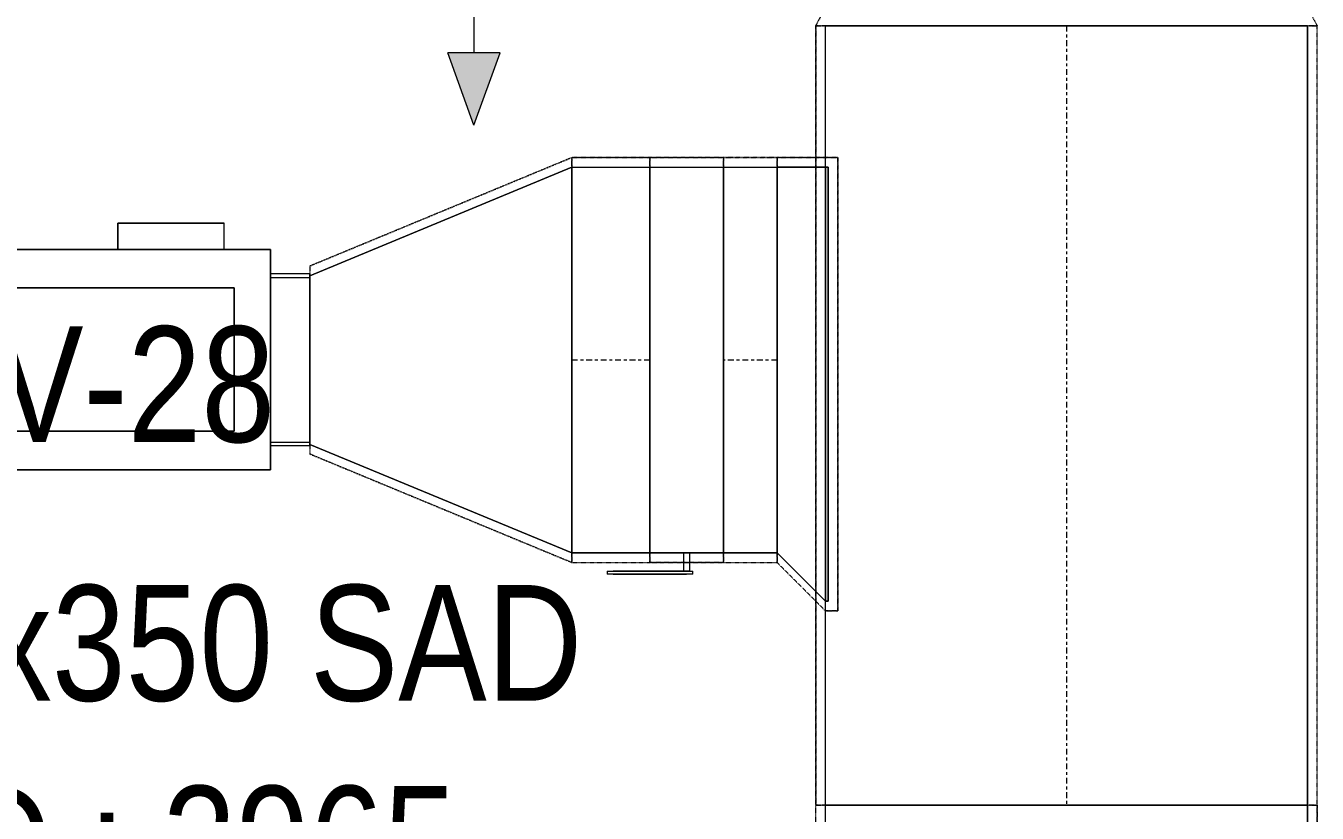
# Model space of a CAD drawing. Header units: inches. Extents: x -83664 to 20107, y -47222 to 19398.
# Drawn here: x -4249 to -1571, y -11756 to -10123 of the extents above; entities that cross this region are included whole.
import ezdxf

# ---------------------------------------------------------------- set-up
doc = ezdxf.new("R2010")
doc.units = ezdxf.units.IN
doc.header["$MEASUREMENT"] = 0
doc.linetypes.add('Center', pattern=[29.999999, 12, -6, 6, -6])
doc.linetypes.add('Hidden 0_50', pattern=[1.0584, 0.5292, -0.5292])
for name, color, linetype, lineweight in [('A-DETL-GENF', 7, 'Continuous', 9), ('G-ANNO-TEXT', 7, 'Continuous', 9), ('M-EQPM', 7, 'Continuous', 18), ('M-HVAC-CDFF', 7, 'Continuous', 9), ('M-HVAC-DUCT-CNTR', 7, 'Center', 9), ('M-HVAC-DUCT-IDEN', 7, 'Continuous', 18)]:
    doc.layers.add(name, color=color, linetype=linetype, lineweight=lineweight)
doc.layers.add('M-HVAC-DUCT', color=7, linetype='Continuous', lineweight=9, true_color=0xffe97f)
doc.styles.add('Arial Narrow_21', font='ARIALN.TTF', dxfattribs={"height": 240})

# ---------------------------------------------------------------- blocks, each defined once
blk = doc.blocks.new('GCE-AT-Supply Air Rectangular Diffuser - 300x300-6788639-FIRST FLOOR AC CONDITIONING LAYOUT - PART A')
at = {"layer": 'A-DETL-GENF', "true_color": 0xff7f00}
for points in [[(54.6, 425), (0, 575), (-54.6, 425)], [(-425, -54.6), (-425, 54.6), (-575, 0)], [(425, -54.6), (575, 0), (425, 54.6)], [(0, -575), (54.6, -425), (-54.6, -425)]]:
    blk.add_hatch(color=30, dxfattribs=at).paths.add_polyline_path(points)
at = {"layer": 'A-DETL-GENF', "color": 30, "true_color": 0xff7f00}
for p, q in [((0, 575), (-54.6, 425)), ((0, 575), (54.6, 425)), ((-54.6, 425), (54.6, 425)), ((0, 275), (0, 425)), ((-200, -200), (200, 200)), ((-200, 200), (200, -200)), ((-200, -200), (-200, 200)), ((-200, 200), (200, 200)), ((200, 200), (200, -200)), ((-575, 0), (-425, 54.6)), ((-425, -54.6), (-425, 54.6)), ((425, 54.6), (425, -54.6)), ((575, 0), (425, 54.6)), ((-575, 0), (-425, -54.6)), ((275, 0), (425, 0)), ((-275, 0), (-425, 0)), ((575, 0), (425, -54.6)), ((200, -200), (-200, -200)), ((0, -275), (0, -425)), ((54.6, -425), (-54.6, -425)), ((0, -575), (-54.6, -425)), ((0, -575), (54.6, -425))]:
    blk.add_line(p, q, dxfattribs=at)
blk = doc.blocks.new('CAV - CAV-28-9301357-FIRST FLOOR AC CONDITIONING LAYOUT - PART A')
at = {"layer": 'M-EQPM', "color": 6, "true_color": 0xff00ff}
for p, q in [((500, 228.5), (-500, 228.5)), ((-500, 228.5), (-500, -228.5)), ((-500, -228.5), (-500, 228.5)), ((-500, 228.5), (500, 228.5)), ((500, -228.5), (500, 228.5)), ((500, 228.5), (500, -228.5)), ((-500, 178), (-581.8, 178)), ((-581.8, 178), (-581.8, -178)), ((-581.8, 178), (-581.8, -178)), ((-500, 171.3), (-581.8, 171.3)), ((-581.8, -169.7), (-581.8, 171.3)), ((-581.8, -169.7), (-581.8, 171.3)), ((-500, -178), (-500, 178)), ((-500, -178), (-500, 178)), ((-500, 171.3), (-500, -169.7)), ((-500, 171.3), (-500, -169.7)), ((581.8, 178), (500, 178)), ((500, 178), (500, -178)), ((500, 178), (500, -178)), ((581.8, 171.3), (500, 171.3)), ((500, -169.7), (500, 171.3)), ((500, -169.7), (500, 171.3)), ((581.8, -178), (581.8, 178)), ((581.8, -178), (581.8, 178)), ((581.8, 171.3), (581.8, -169.7)), ((581.8, 171.3), (581.8, -169.7)), ((-425, -148.8), (-425, 148.3)), ((-425, 148.3), (425, 148.3)), ((425, 148.3), (-425, 148.3)), ((-425, 148.3), (-425, -148.8)), ((425, 148.3), (425, -148.8)), ((425, -148.8), (425, 148.3)), ((425, -148.8), (-425, -148.8)), ((-425, -148.8), (425, -148.8)), ((-581.8, -169.7), (-500, -169.7)), ((-581.8, -178), (-500, -178)), ((500, -169.7), (581.8, -169.7)), ((500, -178), (581.8, -178)), ((-500, -228.5), (500, -228.5)), ((500, -228.5), (-500, -228.5)), ((-183.8, -228.5), (-403.8, -228.5)), ((-403.8, -228.5), (-183.8, -228.5)), ((-403.8, -228.5), (-403.8, -283.2)), ((-403.8, -228.5), (-403.8, -283.2)), ((-183.8, -283.2), (-183.8, -228.5)), ((-183.8, -228.5), (-183.8, -283.2)), ((-183.8, -283.2), (-403.8, -283.2)), ((-403.8, -283.2), (-183.8, -283.2))]:
    blk.add_line(p, q, dxfattribs=at)
blk = doc.blocks.new('M_Rectangular Tap - Beveled - Standard-8296189-FIRST FLOOR AC CONDITIONING LAYOUT - PART A')
at = {"layer": 'M-HVAC-DUCT', "color": 6, "true_color": 0xff00ff}
for p, q in [((100, 400), (-6.096, 400)), ((-6.096, 400), (100, 400)), ((-6.096, 400), (-6.096, -500)), ((-6.096, -500), (-6.096, 400)), ((100, 400), (100, -400)), ((100, -400), (100, 400)), ((0, -500), (100, -400)), ((0, -500), (100, -400)), ((-6.096, -500), (0, -500)), ((0, -500), (-6.096, -500))]:
    blk.add_line(p, q, dxfattribs=at)
blk = doc.blocks.new('M_Rectangular to Round Transition - Angle - 45 Degree-8296188-FIRST FLOOR AC CONDITIONING LAYOUT - PART A')
at = {"layer": 'M-HVAC-DUCT', "color": 6, "true_color": 0xff00ff}
for p, q in [((0, 400), (543.2, 175)), ((543.2, 175), (0, 400)), ((0, 400), (0, -400)), ((0, -400), (0, 400)), ((543.2, 0), (543.2, 175)), ((543.2, 0), (543.2, 175)), ((543.2, -175), (543.2, 0)), ((543.2, -175), (543.2, 0)), ((0, -400), (543.2, -175)), ((543.2, -175), (0, -400))]:
    blk.add_line(p, q, dxfattribs=at)
blk = doc.blocks.new('TEMW-ME-DMP-Volume Control Damper - Standard-8296306-FIRST FLOOR AC CONDITIONING LAYOUT - PART A')
at = {"layer": 'M-HVAC-DUCT', "color": 6, "true_color": 0xff00ff}
for p, q in [((-165.1, 438.1), (-165.1, 444.45)), ((-152.4, 444.45), (-165.1, 444.45)), ((-165.1, 438.1), (-152.4, 438.1)), ((0, 444.45), (-152.4, 444.45)), ((-152.4, 444.45), (0, 444.45)), ((0, 438.1), (-152.4, 438.1)), ((-152.4, 438.1), (0, 438.1)), ((-6.35, 400), (-6.35, 438.1)), ((6.35, 438.1), (-6.35, 438.1)), ((6.35, 438.1), (-6.35, 438.1)), ((12.7, 444.45), (0, 444.45)), ((0, 438.1), (12.7, 438.1)), ((6.35, 438.1), (6.35, 400)), ((12.7, 444.45), (12.7, 438.1)), ((-76.2, 400), (-76.2, -400)), ((-76.2, -400), (-76.2, 400)), ((76.2, 400), (-76.2, 400)), ((-76.2, 400), (76.2, 400)), ((-76.2, 400), (76.2, 400)), ((-6.35, 400), (6.35, 400)), ((-6.35, 400), (6.35, 400)), ((76.2, 400), (76.2, -400)), ((76.2, -400), (76.2, 400)), ((-76.2, -400), (76.2, -400)), ((-76.2, -400), (76.2, -400)), ((-76.2, -400), (76.2, -400))]:
    blk.add_line(p, q, dxfattribs=at)
blk = doc.blocks.new('M_Rectangular Transition - Length - Standard-9047191-FIRST FLOOR AC CONDITIONING LAYOUT - PART A')
at = {"layer": 'M-HVAC-DUCT', "color": 6, "true_color": 0xff00ff}
for p, q in [((0, 500), (0, -500)), ((0, 500), (375, 500)), ((0, 500), (375, 500)), ((0, -500), (0, 500)), ((375, -500), (375, 500)), ((375, 500), (375, -500)), ((0, -500), (375, -500)), ((375, -500), (0, -500))]:
    blk.add_line(p, q, dxfattribs=at)
blk = doc.blocks.new('TEMW-SMBZ-HO-BM-HVAC-00002_rvt-1-FIRST FLOOR AC CONDITIONING LAYOUT - PART A')
at = {"layer": 'M-HVAC-DUCT', "color": 6, "linetype": 'Hidden 0_50', "true_color": 0xff00ff}
for p, q in [((149045.7, 88624.6), (148845.7, 88249.6)), ((148845.7, 88249.6), (149045.7, 88624.6)), ((149685.7, 88624.6), (149885.7, 88249.6)), ((149685.7, 88624.6), (149885.7, 88249.6)), ((148845.7, 88249.6), (149885.7, 88249.6)), ((149885.7, 88249.6), (148845.7, 88249.6)), ((148845.7, 88249.6), (148845.7, 86632.6)), ((148845.7, 86632.6), (148845.7, 88249.6)), ((148845.7, 88249.6), (149885.7, 88249.6)), ((149885.7, 88249.6), (148845.7, 88249.6)), ((149885.7, 86632.6), (149885.7, 88249.6)), ((149885.7, 86632.6), (149885.7, 88249.6)), ((148339.6, 87976.2), (147796.4, 87751.2)), ((147796.4, 87751.2), (148339.6, 87976.2)), ((148339.6, 87976.2), (148339.6, 87136.2)), ((148339.6, 87136.2), (148339.6, 87976.2)), ((148339.6, 87976.2), (148339.6, 87136.2)), ((148339.6, 87136.2), (148339.6, 87976.2)), ((148501.7, 87976.2), (148339.6, 87976.2)), ((148339.6, 87976.2), (148501.7, 87976.2)), ((148501.7, 87976.2), (148501.7, 87136.2)), ((148501.7, 87136.2), (148501.7, 87976.2)), ((148654.1, 87976.2), (148501.7, 87976.2)), ((148501.7, 87976.2), (148501.7, 87136.2)), ((148501.7, 87136.2), (148501.7, 87976.2)), ((148501.7, 87976.2), (148654.1, 87976.2)), ((148654.1, 87976.2), (148654.1, 87136.2)), ((148654.1, 87136.2), (148654.1, 87976.2)), ((148765.7, 87976.2), (148654.1, 87976.2)), ((148654.1, 87976.2), (148765.7, 87976.2)), ((148654.1, 87136.2), (148654.1, 87976.2)), ((148654.1, 87976.2), (148654.1, 87136.2)), ((148765.7, 87976.2), (148765.7, 87136.2)), ((148765.7, 87136.2), (148765.7, 87976.2)), ((148765.7, 87976.2), (148891.8, 87976.2)), ((148765.7, 87136.2), (148765.7, 87976.2)), ((148765.7, 87976.2), (148765.7, 87136.2)), ((148891.8, 87976.2), (148765.7, 87976.2)), ((148891.8, 87976.2), (148891.8, 87036.2)), ((148891.8, 87036.2), (148891.8, 87976.2)), ((147796.4, 87751.2), (147796.4, 87556.2)), ((147796.4, 87751.2), (147796.4, 87556.2)), ((147796.4, 87556.2), (147796.4, 87361.2)), ((147796.4, 87556.2), (147796.4, 87361.2)), ((148339.6, 87136.2), (147796.4, 87361.2)), ((147796.4, 87361.2), (148339.6, 87136.2)), ((148339.6, 87136.2), (148501.7, 87136.2)), ((148339.6, 87136.2), (148501.7, 87136.2)), ((148501.7, 87136.2), (148654.1, 87136.2)), ((148654.1, 87136.2), (148501.7, 87136.2)), ((148654.1, 87136.2), (148765.7, 87136.2)), ((148654.1, 87136.2), (148765.7, 87136.2)), ((148865.7, 87036.2), (148765.7, 87136.2)), ((148765.7, 87136.2), (148865.7, 87036.2)), ((148891.8, 87036.2), (148865.7, 87036.2)), ((148865.7, 87036.2), (148891.8, 87036.2)), ((148845.7, 86632.6), (149885.7, 86632.6)), ((149885.7, 86632.6), (148845.7, 86632.6)), ((148845.7, 86257.6), (148845.7, 86632.6)), ((149885.7, 86632.6), (148845.7, 86632.6)), ((148845.7, 86257.6), (148845.7, 86632.6)), ((148845.7, 86632.6), (149885.7, 86632.6)), ((149885.7, 86257.6), (149885.7, 86632.6)), ((149885.7, 86632.6), (149885.7, 86257.6))]:
    blk.add_line(p, q, dxfattribs=at)
at = {"layer": 'M-HVAC-DUCT', "color": 6, "true_color": 0xff00ff}
for p, q in [((149865.7, 88249.6), (148865.7, 88249.6)), ((148865.7, 88249.6), (149865.7, 88249.6)), ((148865.7, 86632.6), (148865.7, 88249.6)), ((148865.7, 86632.6), (148865.7, 88249.6)), ((149865.7, 88249.6), (149865.7, 86632.6)), ((149865.7, 86632.6), (149865.7, 88249.6)), ((148339.6, 87156.2), (148339.6, 87956.2)), ((148339.6, 87956.2), (148339.6, 87156.2)), ((148339.6, 87956.2), (148501.7, 87956.2)), ((148339.6, 87956.2), (148501.7, 87956.2)), ((148501.7, 87156.2), (148501.7, 87956.2)), ((148501.7, 87956.2), (148501.7, 87156.2)), ((148654.1, 87156.2), (148654.1, 87956.2)), ((148654.1, 87956.2), (148654.1, 87156.2)), ((148654.1, 87956.2), (148765.7, 87956.2)), ((148654.1, 87956.2), (148765.7, 87956.2)), ((148765.7, 87156.2), (148765.7, 87956.2)), ((148765.7, 87956.2), (148765.7, 87156.2)), ((148865.7, 87956.2), (148865.7, 87056.2)), ((148865.7, 87956.2), (148871.8, 87956.2)), ((148871.8, 87956.2), (148865.7, 87956.2)), ((148865.7, 87056.2), (148865.7, 87956.2)), ((148871.8, 87956.2), (148871.8, 87056.2)), ((148871.8, 87056.2), (148871.8, 87956.2)), ((148501.7, 87156.2), (148339.6, 87156.2)), ((148339.6, 87156.2), (148501.7, 87156.2)), ((148765.7, 87156.2), (148654.1, 87156.2)), ((148654.1, 87156.2), (148765.7, 87156.2)), ((148871.8, 87056.2), (148865.7, 87056.2)), ((148865.7, 87056.2), (148871.8, 87056.2)), ((149865.7, 86632.6), (148865.7, 86632.6)), ((148865.7, 86632.6), (149865.7, 86632.6))]:
    blk.add_line(p, q, dxfattribs=at)
at = {"layer": 'M-HVAC-DUCT-CNTR', "color": 6, "true_color": 0xff00ff}
for p, q in [((149365.7, 88249.6), (149365.7, 86632.6)), ((148501.7, 87556.2), (148339.6, 87556.2)), ((148765.7, 87556.2), (148654.1, 87556.2))]:
    blk.add_line(p, q, dxfattribs=at)
at = {"layer": 'M-EQPM', "color": 6, "linetype": 'Hidden 0_50', "lineweight": 9, "true_color": 0xff00ff, "rotation": 180}
blk.add_blockref('CAV - CAV-28-9301357-FIRST FLOOR AC CONDITIONING LAYOUT - PART A', (147214.6, 87556.9), dxfattribs=at)
at = {"layer": 'M-HVAC-CDFF', "color": 6, "linetype": 'Hidden 0_50', "lineweight": 9, "true_color": 0xff00ff}
blk.add_blockref('GCE-AT-Supply Air Rectangular Diffuser - 300x300-6788639-FIRST FLOOR AC CONDITIONING LAYOUT - PART A', (148136.9, 88618.5), dxfattribs=at)
at = {"layer": 'M-HVAC-DUCT', "color": 6, "linetype": 'Hidden 0_50', "lineweight": 9, "true_color": 0xff00ff}
for name, p, rotation in [('M_Rectangular to Round Transition - Angle - 45 Degree-8296188-FIRST FLOOR AC CONDITIONING LAYOUT - PART A', (148339.6, 87556.2), 180), ('M_Rectangular Transition - Length - Standard-9047191-FIRST FLOOR AC CONDITIONING LAYOUT - PART A', (149365.7, 86257.6), 90)]:
    blk.add_blockref(name, p, dxfattribs=dict(at, rotation=rotation))
at = {"layer": 'M-HVAC-DUCT', "color": 6, "linetype": 'Hidden 0_50', "lineweight": 9, "true_color": 0xff00ff, "extrusion": (0, 0, -1), "rotation": 180}
blk.add_blockref('TEMW-ME-DMP-Volume Control Damper - Standard-8296306-FIRST FLOOR AC CONDITIONING LAYOUT - PART A', (-148577.9, 87556.2), dxfattribs=at)
at = {"layer": 'M-HVAC-DUCT', "color": 6, "linetype": 'Hidden 0_50', "lineweight": 9, "true_color": 0xff00ff, "extrusion": (0, 0, -1)}
blk.add_blockref('M_Rectangular Tap - Beveled - Standard-8296189-FIRST FLOOR AC CONDITIONING LAYOUT - PART A', (-148865.7, 87556.2), dxfattribs=at)
blk = doc.blocks.new('TEMW-SMBZ-HO-BM-HVAC-00002_rvt-2-FIRST FLOOR AC CONDITIONING LAYOUT - PART A')
at = {"layer": 'M-HVAC-DUCT', "color": 6, "linetype": 'Hidden 0_50', "true_color": 0xff00ff}
for p, q in [((149045.7, 88624.6), (148845.7, 88249.6)), ((148845.7, 88249.6), (149045.7, 88624.6)), ((149685.7, 88624.6), (149885.7, 88249.6)), ((149685.7, 88624.6), (149885.7, 88249.6)), ((148845.7, 88249.6), (149885.7, 88249.6)), ((149885.7, 88249.6), (148845.7, 88249.6)), ((148845.7, 88249.6), (148845.7, 86632.6)), ((148845.7, 86632.6), (148845.7, 88249.6)), ((148845.7, 88249.6), (149885.7, 88249.6)), ((149885.7, 88249.6), (148845.7, 88249.6)), ((149885.7, 86632.6), (149885.7, 88249.6)), ((149885.7, 86632.6), (149885.7, 88249.6)), ((148339.6, 87976.2), (147796.4, 87751.2)), ((147796.4, 87751.2), (148339.6, 87976.2)), ((148339.6, 87976.2), (148339.6, 87136.2)), ((148339.6, 87136.2), (148339.6, 87976.2)), ((148339.6, 87976.2), (148339.6, 87136.2)), ((148339.6, 87136.2), (148339.6, 87976.2)), ((148501.7, 87976.2), (148339.6, 87976.2)), ((148339.6, 87976.2), (148501.7, 87976.2)), ((148501.7, 87976.2), (148501.7, 87136.2)), ((148501.7, 87136.2), (148501.7, 87976.2)), ((148654.1, 87976.2), (148501.7, 87976.2)), ((148501.7, 87976.2), (148501.7, 87136.2)), ((148501.7, 87136.2), (148501.7, 87976.2)), ((148501.7, 87976.2), (148654.1, 87976.2)), ((148654.1, 87976.2), (148654.1, 87136.2)), ((148654.1, 87136.2), (148654.1, 87976.2)), ((148765.7, 87976.2), (148654.1, 87976.2)), ((148654.1, 87976.2), (148765.7, 87976.2)), ((148654.1, 87136.2), (148654.1, 87976.2)), ((148654.1, 87976.2), (148654.1, 87136.2)), ((148765.7, 87976.2), (148765.7, 87136.2)), ((148765.7, 87136.2), (148765.7, 87976.2)), ((148765.7, 87976.2), (148891.8, 87976.2)), ((148765.7, 87136.2), (148765.7, 87976.2)), ((148765.7, 87976.2), (148765.7, 87136.2)), ((148891.8, 87976.2), (148765.7, 87976.2)), ((148891.8, 87976.2), (148891.8, 87036.2)), ((148891.8, 87036.2), (148891.8, 87976.2)), ((147796.4, 87751.2), (147796.4, 87556.2)), ((147796.4, 87751.2), (147796.4, 87556.2)), ((147796.4, 87556.2), (147796.4, 87361.2)), ((147796.4, 87556.2), (147796.4, 87361.2)), ((148339.6, 87136.2), (147796.4, 87361.2)), ((147796.4, 87361.2), (148339.6, 87136.2)), ((148339.6, 87136.2), (148501.7, 87136.2)), ((148339.6, 87136.2), (148501.7, 87136.2)), ((148501.7, 87136.2), (148654.1, 87136.2)), ((148654.1, 87136.2), (148501.7, 87136.2)), ((148654.1, 87136.2), (148765.7, 87136.2)), ((148654.1, 87136.2), (148765.7, 87136.2)), ((148865.7, 87036.2), (148765.7, 87136.2)), ((148765.7, 87136.2), (148865.7, 87036.2)), ((148891.8, 87036.2), (148865.7, 87036.2)), ((148865.7, 87036.2), (148891.8, 87036.2)), ((148845.7, 86632.6), (149885.7, 86632.6)), ((149885.7, 86632.6), (148845.7, 86632.6)), ((148845.7, 86257.6), (148845.7, 86632.6)), ((149885.7, 86632.6), (148845.7, 86632.6)), ((148845.7, 86257.6), (148845.7, 86632.6)), ((148845.7, 86632.6), (149885.7, 86632.6)), ((149885.7, 86257.6), (149885.7, 86632.6)), ((149885.7, 86632.6), (149885.7, 86257.6))]:
    blk.add_line(p, q, dxfattribs=at)
at = {"layer": 'M-HVAC-DUCT', "color": 6, "true_color": 0xff00ff}
for p, q in [((149865.7, 88249.6), (148865.7, 88249.6)), ((148865.7, 88249.6), (149865.7, 88249.6)), ((148865.7, 86632.6), (148865.7, 88249.6)), ((148865.7, 86632.6), (148865.7, 88249.6)), ((149865.7, 88249.6), (149865.7, 86632.6)), ((149865.7, 86632.6), (149865.7, 88249.6)), ((148339.6, 87156.2), (148339.6, 87956.2)), ((148339.6, 87956.2), (148339.6, 87156.2)), ((148339.6, 87956.2), (148501.7, 87956.2)), ((148339.6, 87956.2), (148501.7, 87956.2)), ((148501.7, 87156.2), (148501.7, 87956.2)), ((148501.7, 87956.2), (148501.7, 87156.2)), ((148654.1, 87156.2), (148654.1, 87956.2)), ((148654.1, 87956.2), (148654.1, 87156.2)), ((148654.1, 87956.2), (148765.7, 87956.2)), ((148654.1, 87956.2), (148765.7, 87956.2)), ((148765.7, 87156.2), (148765.7, 87956.2)), ((148765.7, 87956.2), (148765.7, 87156.2)), ((148865.7, 87956.2), (148865.7, 87056.2)), ((148865.7, 87956.2), (148871.8, 87956.2)), ((148871.8, 87956.2), (148865.7, 87956.2)), ((148865.7, 87056.2), (148865.7, 87956.2)), ((148871.8, 87956.2), (148871.8, 87056.2)), ((148871.8, 87056.2), (148871.8, 87956.2)), ((148501.7, 87156.2), (148339.6, 87156.2)), ((148339.6, 87156.2), (148501.7, 87156.2)), ((148765.7, 87156.2), (148654.1, 87156.2)), ((148654.1, 87156.2), (148765.7, 87156.2)), ((148871.8, 87056.2), (148865.7, 87056.2)), ((148865.7, 87056.2), (148871.8, 87056.2)), ((149865.7, 86632.6), (148865.7, 86632.6)), ((148865.7, 86632.6), (149865.7, 86632.6))]:
    blk.add_line(p, q, dxfattribs=at)
at = {"layer": 'M-HVAC-DUCT-CNTR', "color": 6, "true_color": 0xff00ff}
for p, q in [((149365.7, 88249.6), (149365.7, 86632.6)), ((148501.7, 87556.2), (148339.6, 87556.2)), ((148765.7, 87556.2), (148654.1, 87556.2))]:
    blk.add_line(p, q, dxfattribs=at)
at = {"layer": 'M-EQPM', "color": 6, "linetype": 'Hidden 0_50', "lineweight": 9, "true_color": 0xff00ff, "rotation": 180}
blk.add_blockref('CAV - CAV-28-9301357-FIRST FLOOR AC CONDITIONING LAYOUT - PART A', (147214.6, 87556.9), dxfattribs=at)
at = {"layer": 'M-HVAC-CDFF', "color": 6, "linetype": 'Hidden 0_50', "lineweight": 9, "true_color": 0xff00ff}
blk.add_blockref('GCE-AT-Supply Air Rectangular Diffuser - 300x300-6788639-FIRST FLOOR AC CONDITIONING LAYOUT - PART A', (148136.9, 88618.5), dxfattribs=at)
at = {"layer": 'M-HVAC-DUCT', "color": 6, "linetype": 'Hidden 0_50', "lineweight": 9, "true_color": 0xff00ff}
for name, p, rotation in [('M_Rectangular to Round Transition - Angle - 45 Degree-8296188-FIRST FLOOR AC CONDITIONING LAYOUT - PART A', (148339.6, 87556.2), 180), ('M_Rectangular Transition - Length - Standard-9047191-FIRST FLOOR AC CONDITIONING LAYOUT - PART A', (149365.7, 86257.6), 90)]:
    blk.add_blockref(name, p, dxfattribs=dict(at, rotation=rotation))
at = {"layer": 'M-HVAC-DUCT', "color": 6, "linetype": 'Hidden 0_50', "lineweight": 9, "true_color": 0xff00ff, "extrusion": (0, 0, -1), "rotation": 180}
blk.add_blockref('TEMW-ME-DMP-Volume Control Damper - Standard-8296306-FIRST FLOOR AC CONDITIONING LAYOUT - PART A', (-148577.9, 87556.2), dxfattribs=at)
at = {"layer": 'M-HVAC-DUCT', "color": 6, "linetype": 'Hidden 0_50', "lineweight": 9, "true_color": 0xff00ff, "extrusion": (0, 0, -1)}
blk.add_blockref('M_Rectangular Tap - Beveled - Standard-8296189-FIRST FLOOR AC CONDITIONING LAYOUT - PART A', (-148865.7, 87556.2), dxfattribs=at)

msp = doc.modelspace()

# ---------------------------------------------------------------- block references
at = {"lineweight": 5}
for name in ['TEMW-SMBZ-HO-BM-HVAC-00002_rvt-1-FIRST FLOOR AC CONDITIONING LAYOUT - PART A', 'TEMW-SMBZ-HO-BM-HVAC-00002_rvt-2-FIRST FLOOR AC CONDITIONING LAYOUT - PART A']:
    msp.add_blockref(name, (-151456.7, -98372.2), dxfattribs=at)

# ---------------------------------------------------------------- texts
at = {"layer": 'G-ANNO-TEXT', "insert": (-4694.8, -10746), "char_height": 240, "width": 1214.557, "attachment_point": 1, "style": 'Arial Narrow_21'}
msp.add_mtext('CAV-28', dxfattribs=at)
at = {"layer": 'M-HVAC-DUCT-IDEN', "lineweight": 9, "char_height": 240, "attachment_point": 1, "style": 'Arial Narrow_21'}
for s, insert, width in [('650x350 SAD', (-4791.4, -11282.7), 2128.48), ('BOD : 2965', (-4791.4, -11699.4), 1803.797)]:
    msp.add_mtext(s, dxfattribs=dict(at, insert=insert, width=width))

doc.saveas('drawing.dxf')
